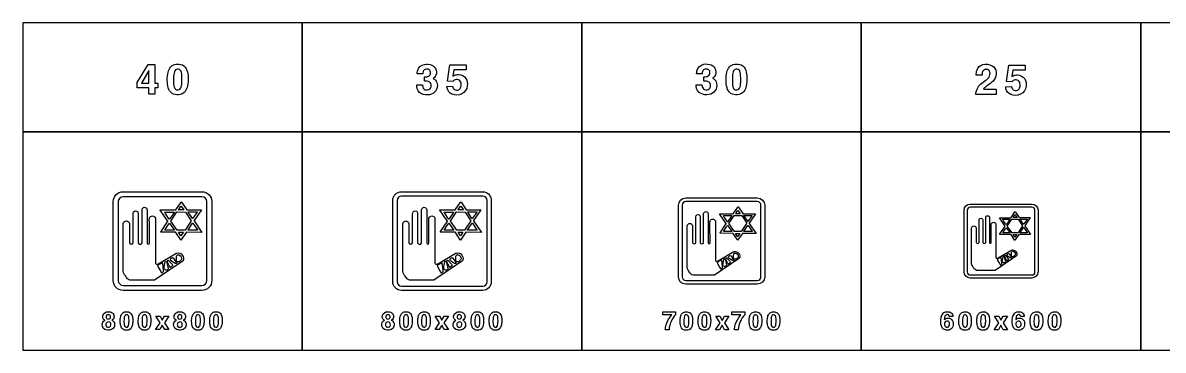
# Model space of a CAD drawing. Extents: x 0 to 18160, y 0 to 2655.
# Drawn here: x 0 to 9262, y 0 to 2655 of the extents above; entities that cross this region are included whole.
import ezdxf

# ---------------------------------------------------------------- set-up
doc = ezdxf.new("R2010")
doc.units = 0
doc.header["$MEASUREMENT"] = 0

msp = doc.modelspace()

# ---------------------------------------------------------------- linework, layer by layer
for points in [[(0, 1770), (2270, 1770), (2270, 2655), (0, 2655)], [(2270, 1770), (4540, 1770), (4540, 2655), (2270, 2655)], [(4540, 1770), (6810, 1770), (6810, 2655), (4540, 2655)], [(6810, 1770), (9080, 1770), (9080, 2655), (6810, 2655)], [(9080, 1770), (11350, 1770), (11350, 2655), (9080, 2655)], [(927.496, 2171.35), (1017.9, 2317.79), (1070.98, 2317.79), (1070.98, 2166.57), (1097.95, 2166.57), (1097.95, 2128.53), (1070.98, 2128.53), (1070.98, 2076.28), (1023.46, 2076.28), (1023.46, 2128.53), (927.496, 2128.53)], [(1023.46, 2269.13), (963.474, 2166.57), (1023.46, 2166.57)], [(0, 0), (2270, 0), (2270, 1770), (0, 1770)], [(2270, 0), (4540, 0), (4540, 1770), (2270, 1770)], [(4540, 0), (6810, 0), (6810, 1770), (4540, 1770)], [(6810, 0), (9080, 0), (9080, 1770), (6810, 1770)], [(9080, 0), (11350, 0), (11350, 1770), (9080, 1770)], [(1368.4, 1049.85), (1367.63, 1047.84), (1322.84, 981.487), (1318.32, 973.922), (1317.47, 973.922), (1255, 973.984), (1253.87, 973.987), (1202.44, 1047.24), (1251.85, 1121.1), (1321.74, 1120.65)], [(3638.4, 1049.85), (3637.63, 1047.84), (3592.84, 981.487), (3588.32, 973.922), (3587.47, 973.922), (3525, 973.984), (3523.87, 973.987), (3472.44, 1047.24), (3521.85, 1121.1), (3591.74, 1120.65)], [(5879.22, 1029.25), (5878.55, 1027.49), (5839.36, 969.426), (5835.4, 962.807), (5834.66, 962.807), (5780, 962.862), (5779.01, 962.864), (5734.01, 1026.96), (5777.24, 1091.59), (5838.4, 1091.19)], [(8120.05, 1008.64), (8119.47, 1007.13), (8085.88, 957.366), (8082.49, 951.692), (8081.85, 951.692), (8035, 951.739), (8034.15, 951.741), (7995.58, 1006.68), (8032.64, 1062.08), (8085.05, 1061.74)], [(1115.2, 221.769), (1080.08, 276.319), (1114.84, 276.319), (1133.11, 242.267), (1151.83, 276.319), (1185.98, 276.319), (1150.44, 222.29), (1186.95, 166.272), (1152.4, 166.272), (1132.54, 202.362), (1112.14, 166.272), (1077.99, 166.272)], [(3385.19, 221.769), (3350.07, 276.319), (3384.84, 276.319), (3403.11, 242.267), (3421.83, 276.319), (3455.97, 276.319), (3420.43, 222.29), (3456.95, 166.271), (3422.4, 166.271), (3402.54, 202.361), (3382.14, 166.271), (3347.99, 166.271)], [(5662.41, 221.387), (5627.29, 275.936), (5662.06, 275.936), (5680.33, 241.884), (5699.05, 275.936), (5733.19, 275.936), (5697.65, 221.908), (5734.17, 165.889), (5699.62, 165.889), (5679.76, 201.979), (5659.35, 165.889), (5625.21, 165.889)], [(7925.79, 221.523), (7890.67, 276.072), (7925.43, 276.072), (7943.7, 242.02), (7962.42, 276.072), (7996.57, 276.072), (7961.03, 222.044), (7997.54, 166.025), (7962.99, 166.025), (7943.13, 202.115), (7922.73, 166.025), (7888.58, 166.025)]]:
    msp.add_lwpolyline(points, close=True)
for points in [[(1173.29, 2191.65, -0.0563084), (1179.33, 2254.48, -0.130301), (1201.53, 2298.28, -0.174843), (1243.35, 2319.69, -0.147552), (1296.47, 2313.05, -0.192146), (1333.28, 2269.88, -0.0833996), (1342.52, 2212.85, -0.0545507), (1337.51, 2142.08, -0.116773), (1318.43, 2098, -0.221099), (1263.57, 2070.32, -0.162564), (1212.11, 2082.84, -0.174743), (1180.84, 2128.26, -0.0640867), (1173.37, 2186.95)], [(3199.84, 2150.87), (3246.2, 2150.87, 0.0411845), (3248.26, 2135.66, 0.335066), (3278.75, 2110.39, 0.276505), (3310.74, 2124.92, 0.158203), (3316.31, 2145.65, 0.0878221), (3313.34, 2161.57, 0.217575), (3294.82, 2178.43, 0.0882727), (3273.57, 2181.55), (3262.75, 2181.55), (3262.75, 2216.82, 0.0282129), (3282.34, 2217.42, 0.50028), (3309.32, 2262.91, 0.235001), (3290.79, 2277.96, 0.165496), (3265.12, 2275.67, 0.220849), (3250.9, 2259.12, 0.055705), (3248.02, 2240.92), (3203.2, 2240.92, -0.0488003), (3204.97, 2263.51, -0.30773), (3262.59, 2318.01, -0.146685), (3322.07, 2312.08, -0.469869), (3348.61, 2219.31, -0.0891152), (3336.57, 2207.54), (3332.3, 2204.54, -0.0245333), (3343.48, 2198.14, -0.202429), (3365.75, 2161.45, -0.422325), (3303.08, 2072, -0.154301), (3238.98, 2079.19, -0.287878), (3199.96, 2139.89, -0.0143877)], [(3442.43, 2139.57), (3489.39, 2141.35, 0.0452719), (3495.79, 2125.12, 0.0567733), (3500.53, 2118.25, 0.070207), (3504.95, 2114.77, 0.264984), (3540.97, 2112.87, 0.20748), (3558.38, 2135.98, 0.147389), (3557.24, 2174.01, 0.308532), (3527.86, 2195.42, 0.215743), (3498.08, 2185.19, 0.028781), (3492.71, 2178.95), (3450.09, 2180.96), (3467.91, 2315.64), (3601.95, 2315.64), (3601.95, 2273.77), (3501.51, 2273.77), (3492.55, 2221.76, -0.0211252), (3505.46, 2229.3, -0.121371), (3538.8, 2235.15, -0.244671), (3598.59, 2203.2, -0.173069), (3610.16, 2144.07, -0.256779), (3564.98, 2078.08, -0.199585), (3485.44, 2077.01, -0.245625), (3445.16, 2125.91, -0.0170062)], [(5469.08, 2152.29), (5515.45, 2152.29, 0.0411845), (5517.5, 2137.08, 0.335066), (5547.99, 2111.8, 0.276505), (5579.98, 2126.34, 0.158203), (5585.55, 2147.07, 0.0878221), (5582.59, 2162.99, 0.217575), (5564.07, 2179.85, 0.0882727), (5542.82, 2182.97), (5532, 2182.97), (5532, 2218.24, 0.0282129), (5551.59, 2218.83, 0.50028), (5578.56, 2264.33, 0.235001), (5560.04, 2279.38, 0.165496), (5534.37, 2277.09, 0.220849), (5520.15, 2260.54, 0.055705), (5517.27, 2242.33), (5472.44, 2242.33, -0.0488003), (5474.22, 2264.92, -0.30773), (5531.84, 2319.43, -0.146685), (5591.32, 2313.5, -0.469869), (5617.86, 2220.73, -0.0891152), (5605.81, 2208.96), (5601.55, 2205.96, -0.0245333), (5612.72, 2199.56, -0.202429), (5635, 2162.87, -0.422325), (5572.32, 2073.41, -0.154301), (5508.22, 2080.6, -0.287878), (5469.2, 2141.31, -0.0143877)], [(5711.68, 2191.65, -0.0563084), (5717.72, 2254.48, -0.130301), (5739.91, 2298.28, -0.174843), (5781.74, 2319.69, -0.147552), (5834.86, 2313.05, -0.192146), (5871.67, 2269.88, -0.0833996), (5880.91, 2212.85, -0.0545507), (5875.89, 2142.08, -0.116773), (5856.82, 2098, -0.221099), (5801.96, 2070.32, -0.162564), (5750.5, 2082.84, -0.174743), (5719.22, 2128.26, -0.0640867), (5711.76, 2186.95)], [(7741.06, 2074.79, -0.0640343), (7742.32, 2095.72, -0.161687), (7778.14, 2156.27, -0.0283718), (7819.97, 2188.65, 0.0545111), (7840.86, 2206.58, 0.192461), (7855.83, 2246.12, 0.234238), (7842.24, 2272.5, 0.196223), (7816.93, 2277.28, 0.252425), (7795.01, 2260.1, 0.0856617), (7790.86, 2243.08, 0.0202329), (7790.15, 2231.39), (7743.51, 2231.39, -0.0983795), (7749.55, 2272.7, -0.245047), (7795.72, 2315.83, -0.207102), (7872.69, 2307.49, -0.233443), (7905.15, 2255.16, -0.20961), (7886.99, 2190.98, -0.0785124), (7853.06, 2159.51, 0.0107372), (7817.24, 2133.72, 0.0665092), (7801.37, 2117.68), (7905.87, 2117.68), (7905.87, 2074.79)], [(1224.67, 2161.12, 0.0124589), (1225.19, 2154.8, 0.0668192), (1230.8, 2129.4, 0.615362), (1281.7, 2123.79, 0.0726881), (1287.15, 2136.83, 0.0588562), (1291.85, 2174.11, 0.0389037), (1290.23, 2241.09, 0.084671), (1283.64, 2264.43, 0.156013), (1272.18, 2276.6, 0.143208), (1256.47, 2279.56, 0.172584), (1240.71, 2273.36, 0.132565), (1230.76, 2257.8, 0.0498315), (1226.21, 2236.08, 0.0368731)], [(5763.06, 2161.12, 0.0124589), (5763.57, 2154.8, 0.0668192), (5769.18, 2129.4, 0.615362), (5820.09, 2123.79, 0.0726881), (5825.54, 2136.83, 0.0588562), (5830.24, 2174.11, 0.0389037), (5828.62, 2241.09, 0.084671), (5822.02, 2264.43, 0.156013), (5810.57, 2276.6, 0.143208), (5794.85, 2279.56, 0.172584), (5779.09, 2273.36, 0.132565), (5769.14, 2257.8, 0.0498315), (5764.6, 2236.08, 0.0368731)], [(7981.21, 2136.73), (8028.17, 2138.5, 0.0452719), (8034.56, 2122.27, 0.0567733), (8039.3, 2115.4, 0.070207), (8043.73, 2111.92, 0.264984), (8079.74, 2110.03, 0.20748), (8097.16, 2133.13, 0.147389), (8096.02, 2171.17, 0.308532), (8066.63, 2192.57, 0.215743), (8036.86, 2182.34, 0.028781), (8031.48, 2176.1), (7988.87, 2178.12), (8006.68, 2312.79), (8140.72, 2312.79), (8140.72, 2270.93), (8040.29, 2270.93), (8031.33, 2218.92, -0.0211252), (8044.24, 2226.46, -0.121371), (8077.57, 2232.3, -0.244671), (8137.37, 2200.35, -0.173069), (8148.94, 2141.23, -0.256779), (8103.76, 2075.23, -0.199585), (8024.22, 2074.17, -0.245625), (7983.93, 2123.06, -0.0170062)], [(815.004, 485.002, -0.414213), (735.004, 565.002), (735.004, 1205, -0.414213), (815.004, 1285), (1455, 1285, -0.414213), (1535, 1205), (1535, 565.002, -0.414213), (1455, 485.002)], [(815.004, 525.002), (1455, 525.002, 0.414213), (1495, 565.002), (1495, 1205, 0.414213), (1455, 1245), (815.004, 1245, 0.414213), (775.004, 1205), (775.004, 565.002, 0.414213)], [(3075, 485.003, -0.414213), (3005, 555.003), (3005, 1215, -0.414213), (3075, 1285), (3735, 1285, -0.414213), (3805, 1215), (3805, 555.003, -0.414213), (3735, 485.003)], [(3075, 520.003), (3735, 520.003, 0.414213), (3770, 555.003), (3770, 1215, 0.414213), (3735, 1250), (3075, 1250, 0.414213), (3040, 1215), (3040, 555.003, 0.414213)], [(5385, 535.002, -0.414213), (5325, 595.002), (5325, 1175, -0.414213), (5385, 1235), (5965, 1235, -0.414213), (6025, 1175), (6025, 595.002, -0.414213), (5965, 535.002)], [(5385, 565.002), (5965, 565.002, 0.414213), (5995, 595.002), (5995, 1175, 0.414213), (5965, 1205), (5385, 1205, 0.414213), (5355, 1175), (5355, 595.002, 0.414213)], [(1010.25, 870.518, 0.083705), (1010.43, 869.103, 0.990213), (1027.82, 869.14), (1027.63, 877.051), (1027.59, 1032.16), (1027.54, 1063.54, -0.0609131), (1028.28, 1071.41, -0.677329), (1077.21, 1071.96), (1077.31, 714.766), (1077.26, 705.752, 0.575196), (1098.26, 698.971), (1104.88, 702.924), (1242.43, 784.067, -0.0615886), (1251.28, 787.978, -0.59503), (1302.26, 724.884), (1069.31, 567.969), (869.912, 567.861, -0.110549), (851.05, 579.475, -0.0564332), (840.169, 591.899, 0.0248465), (830.604, 606.187, -0.0761337), (818.769, 626.036, -0.0760223), (815.541, 651.114), (815.448, 979.728, 0.00746783), (815.313, 1014.44, -0.0848186), (815.93, 1026.59, -0.862179), (865.649, 1026.55), (865.563, 903.036), (865.287, 869.545, 0.701048), (896.121, 869.844), (896.131, 892.469), (896.118, 1102.26, -0.0566156), (896.544, 1110.67, -1.01691), (936.291, 1110.82), (936.698, 872.132), (936.683, 869.888, 0.756843), (968.657, 871.1), (968.657, 882.236), (968.635, 1097.3, 0.00791138), (968.407, 1135.3, -0.0153055), (968.363, 1136.69, -0.0275233), (968.419, 1139.15, -0.932983), (1010.09, 1139.06)], [(1237.7, 1137.68, 0.0460718), (1240.88, 1138.08, 0.104359), (1242.44, 1138.8), (1285.13, 1199.85, -0.0109103), (1286.73, 1201.69, -0.318097), (1288.31, 1202.03, -0.127367), (1289.92, 1200.69, -0.0229683), (1291.77, 1197.92), (1331.02, 1139.39, 0.157279), (1333.24, 1138.09, 0.00809012), (1333.78, 1137.98), (1438.57, 1138.02), (1450.71, 1138.02), (1390.91, 1050.88, 0.170033), (1391.09, 1048.72), (1454.95, 955.558), (1328.93, 956.187, 0.0525765), (1328.21, 956.27), (1283.8, 893.31, -0.0256269), (1282.14, 895.033), (1242.94, 954.194, 0.122746), (1240.68, 956.572), (1120.68, 957.054, -0.116725), (1121.17, 958.609, -0.00738924), (1122.81, 961.464), (1175.93, 1040.43, 0.00784595), (1177.96, 1044.56, 0.0861318), (1178.22, 1045.32, 0.161356), (1177.81, 1047.18, 0.044141), (1176.05, 1049.56), (1116.61, 1136.73, -0.116187), (1116.4, 1137.56)], [(1225.85, 1120.43, -0.602345), (1227.96, 1116.13), (1192.79, 1065.66, -0.082156), (1189.95, 1063.1, -0.262171), (1188.47, 1063.38, -0.025397), (1184.8, 1068.8, 0.0081754), (1183.13, 1071.46), (1161.64, 1103.82, -0.0121102), (1152.38, 1117.01, -0.0876535), (1151.78, 1119, -0.122351), (1152.34, 1119.87, -0.0965265), (1153.74, 1120.28, -0.0390165), (1156.11, 1120.43)], [(1265.8, 1138.1, -0.00735887), (1266.69, 1139.82), (1284.04, 1168.25, -0.0792398), (1285.77, 1169.22, -0.0997169), (1287.37, 1168.15), (1307.76, 1138.16)], [(1417.8, 1120.87), (1416.11, 1118.4), (1381.71, 1069.56, -0.0788601), (1379.16, 1067.77, -0.252582), (1377.28, 1068.33), (1343.42, 1118.22, -0.056561), (1342.92, 1120.78, -0.028578), (1346.41, 1120.9)], [(3280.25, 870.518, 0.083705), (3280.43, 869.103, 0.990213), (3297.82, 869.14), (3297.63, 877.051), (3297.59, 1032.16), (3297.54, 1063.54, -0.0609131), (3298.28, 1071.41, -0.677329), (3347.21, 1071.96), (3347.31, 714.766), (3347.26, 705.752, 0.575196), (3368.26, 698.971), (3374.88, 702.924), (3512.43, 784.067, -0.0615886), (3521.28, 787.978, -0.59503), (3572.26, 724.884), (3339.31, 567.969), (3139.91, 567.861, -0.110549), (3121.05, 579.475, -0.0564332), (3110.17, 591.899, 0.0248465), (3100.6, 606.187, -0.0761337), (3088.77, 626.036, -0.0760223), (3085.54, 651.114), (3085.45, 979.728, 0.00746783), (3085.31, 1014.44, -0.0848186), (3085.93, 1026.59, -0.862179), (3135.65, 1026.55), (3135.56, 903.036), (3135.29, 869.545, 0.701048), (3166.12, 869.844), (3166.13, 892.469), (3166.12, 1102.26, -0.0566156), (3166.54, 1110.67, -1.01691), (3206.29, 1110.82), (3206.7, 872.132), (3206.68, 869.888, 0.756843), (3238.66, 871.1), (3238.66, 882.236), (3238.63, 1097.3, 0.00791138), (3238.41, 1135.3, -0.0153055), (3238.36, 1136.69, -0.0275233), (3238.42, 1139.15, -0.932983), (3280.09, 1139.06)], [(3507.7, 1137.68, 0.0460718), (3510.88, 1138.08, 0.104359), (3512.44, 1138.8), (3555.13, 1199.85, -0.0109103), (3556.73, 1201.69, -0.318097), (3558.31, 1202.03, -0.127367), (3559.92, 1200.69, -0.0229683), (3561.77, 1197.92), (3601.02, 1139.39, 0.157279), (3603.24, 1138.09, 0.00809012), (3603.78, 1137.98), (3708.57, 1138.02), (3720.71, 1138.02), (3660.91, 1050.88, 0.170033), (3661.09, 1048.72), (3724.95, 955.558), (3598.93, 956.187, 0.0525765), (3598.21, 956.27), (3553.8, 893.31, -0.0256269), (3552.14, 895.033), (3512.94, 954.194, 0.122746), (3510.67, 956.572), (3390.68, 957.054, -0.116725), (3391.17, 958.609, -0.00738924), (3392.81, 961.464), (3445.92, 1040.43, 0.00784595), (3447.96, 1044.56, 0.0861318), (3448.22, 1045.32, 0.161356), (3447.81, 1047.18, 0.044141), (3446.05, 1049.56), (3386.61, 1136.73, -0.116187), (3386.4, 1137.56)], [(3495.85, 1120.43, -0.602345), (3497.96, 1116.13), (3462.79, 1065.66, -0.082156), (3459.95, 1063.1, -0.262171), (3458.47, 1063.38, -0.025397), (3454.8, 1068.8, 0.0081754), (3453.13, 1071.46), (3431.64, 1103.82, -0.0121102), (3422.38, 1117.01, -0.0876535), (3421.78, 1119, -0.122351), (3422.34, 1119.87, -0.0965265), (3423.74, 1120.28, -0.0390165), (3426.11, 1120.43)], [(3535.8, 1138.1, -0.00735887), (3536.69, 1139.82), (3554.04, 1168.25, -0.0792398), (3555.77, 1169.22, -0.0997169), (3557.37, 1168.15), (3577.76, 1138.16)], [(3687.8, 1120.87), (3686.11, 1118.4), (3651.71, 1069.56, -0.0788601), (3649.16, 1067.77, -0.252582), (3647.28, 1068.33), (3613.42, 1118.22, -0.056561), (3612.92, 1120.78, -0.028578), (3616.41, 1120.9)], [(5565.84, 872.328, 0.083705), (5566, 871.09, 0.990213), (5581.22, 871.123), (5581.05, 878.045), (5581.01, 1013.76), (5580.97, 1041.22, -0.0609131), (5581.62, 1048.11, -0.677329), (5624.43, 1048.59), (5624.52, 736.045), (5624.48, 728.158, 0.575196), (5642.85, 722.225), (5648.65, 725.684), (5769, 796.684, -0.0615886), (5776.75, 800.106, -0.59503), (5821.35, 744.899), (5617.52, 607.598), (5443.05, 607.504, -0.110549), (5426.54, 617.666, -0.0564332), (5417.02, 628.537, 0.0248465), (5408.65, 641.039, -0.0761337), (5398.3, 658.406, -0.0760223), (5395.47, 680.35), (5395.39, 967.887, 0.00746783), (5395.27, 998.262, -0.0848186), (5395.81, 1008.89, -0.862179), (5439.32, 1008.86), (5439.24, 900.782), (5439, 871.477, 0.701048), (5465.98, 871.738), (5465.99, 891.535), (5465.98, 1075.1, -0.0566156), (5466.35, 1082.46, -1.01691), (5501.13, 1082.6), (5501.49, 873.74), (5501.47, 871.778, 0.756843), (5529.45, 872.838), (5529.45, 882.582), (5529.43, 1070.76, 0.00791138), (5529.23, 1104.01, -0.0153055), (5529.19, 1105.23, -0.0275233), (5529.24, 1107.38, -0.932983), (5565.71, 1107.3)], [(5764.86, 1106.1, 0.0460718), (5767.64, 1106.45, 0.104359), (5769.01, 1107.07), (5806.37, 1160.49, -0.0109103), (5807.76, 1162.1, -0.318097), (5809.15, 1162.4, -0.127367), (5810.55, 1161.23, -0.0229683), (5812.18, 1158.8), (5846.52, 1107.6, 0.157279), (5848.7, 1106.4), (5940.63, 1106.39), (5951.25, 1106.39), (5898.92, 1030.14, 0.170033), (5899.08, 1028.26), (5954.96, 946.739), (5844.69, 947.289, 0.0525765), (5844.06, 947.362), (5805.2, 892.272, -0.0256269), (5803.75, 893.78), (5769.45, 945.545, 0.122746), (5767.47, 947.625), (5662.47, 948.047, -0.116725), (5662.9, 949.408, -0.00738924), (5664.33, 951.906), (5710.81, 1021, 0.00784595), (5712.59, 1024.62, 0.0861318), (5712.82, 1025.28, 0.161356), (5712.46, 1026.91, 0.044141), (5710.92, 1028.99), (5658.91, 1105.26, -0.116187), (5658.72, 1105.99)], [(5789.45, 1106.46, -0.00735887), (5790.23, 1107.96), (5805.42, 1132.84, -0.0792398), (5806.93, 1133.69, -0.0997169), (5808.33, 1132.75), (5826.16, 1106.51)], [(7695, 585.002, -0.414213), (7645, 635.002), (7645, 1135, -0.414213), (7695, 1185), (8195, 1185, -0.414213), (8245, 1135), (8245, 635.002, -0.414213), (8195, 585.002)], [(7695, 610.003), (8195, 610.003, 0.414213), (8220, 635.003), (8220, 1135, 0.414213), (8195, 1160), (7695, 1160, 0.414213), (7670, 1135), (7670, 635.003, 0.414213)], [(8022.02, 1074.51, 0.0460718), (8024.41, 1074.81, 0.104359), (8025.58, 1075.35), (8057.6, 1121.14, -0.0109103), (8058.8, 1122.52, -0.318097), (8059.98, 1122.77, -0.127367), (8061.19, 1121.77, -0.0229683), (8062.58, 1119.69), (8092.02, 1075.8, 0.157279), (8093.88, 1074.77), (8172.68, 1074.77), (8181.78, 1074.77), (8136.93, 1009.41, 0.170033), (8137.07, 1007.79), (8184.96, 937.919), (8090.45, 938.391, 0.0525765), (8089.9, 938.453), (8056.6, 891.233, -0.0256269), (8055.35, 892.526), (8025.95, 936.896, 0.122746), (8024.26, 938.679), (7934.26, 939.041, -0.116725), (7934.62, 940.208, -0.00738924), (7935.86, 942.349), (7975.69, 1001.57, 0.00784595), (7977.22, 1004.67, 0.0861318), (7977.41, 1005.24, 0.161356), (7977.11, 1006.64, 0.044141), (7975.79, 1008.42), (7931.21, 1073.79, -0.116187), (7931.05, 1074.42)], [(1229.13, 975.959, -0.22391), (1228.74, 974.079), (1218.96, 973.936), (1153.21, 973.936), (1180.27, 1015.29, -0.0273779), (1190.27, 1029.45)], [(1418.53, 976.572, -0.206584), (1418.87, 974.976, -0.103537), (1417.81, 974.39, -0.0613129), (1414.06, 974.419, 0.014511), (1412.5, 974.534), (1340.27, 974.534), (1341.94, 976.951), (1379.17, 1030.39, -0.333311), (1381.11, 1030.35)], [(3499.13, 975.959, -0.22391), (3498.74, 974.079), (3488.96, 973.936), (3423.21, 973.936), (3450.27, 1015.29, -0.0273779), (3460.27, 1029.45)], [(3688.53, 976.572, -0.206584), (3688.87, 974.976, -0.103537), (3687.81, 974.39, -0.0613129), (3684.06, 974.419, 0.014511), (3682.5, 974.534), (3610.27, 974.534), (3611.94, 976.951), (3649.17, 1030.39, -0.333311), (3651.11, 1030.35)], [(5754.49, 1091, -0.602345), (5756.34, 1087.24), (5725.56, 1043.08, -0.082156), (5723.08, 1040.84, -0.262171), (5721.78, 1041.09, -0.025397), (5718.58, 1045.83, 0.0081754), (5717.11, 1048.15), (5698.31, 1076.47, -0.0121102), (5690.21, 1088.01, -0.0876535), (5689.69, 1089.75, -0.122351), (5690.17, 1090.51, -0.0965265), (5691.4, 1090.87, -0.0390165), (5693.47, 1091)], [(5922.45, 1091.39), (5920.97, 1089.22), (5890.87, 1046.49, -0.0788601), (5888.64, 1044.92, -0.252582), (5886.99, 1045.41), (5857.36, 1089.06, -0.056561), (5856.93, 1091.3, -0.028578), (5859.99, 1091.42)], [(7851.43, 874.139, 0.083705), (7851.57, 873.078, 0.990213), (7864.62, 873.106), (7864.47, 879.039), (7864.44, 995.369), (7864.4, 1018.91, -0.0609131), (7864.96, 1024.81, -0.677329), (7901.65, 1025.22), (7901.73, 757.325), (7901.7, 750.565, 0.575196), (7917.44, 745.479), (7922.41, 748.444), (8025.57, 809.301, -0.0615886), (8032.21, 812.234, -0.59503), (8070.44, 764.913), (7895.73, 647.227), (7746.18, 647.147, -0.110549), (7732.04, 655.857, -0.0564332), (7723.88, 665.175, 0.0248465), (7716.7, 675.891, -0.0761337), (7707.83, 690.777, -0.0760223), (7705.41, 709.586), (7705.34, 956.046, 0.00746783), (7705.23, 982.082, -0.0848186), (7705.7, 991.193, -0.862179), (7742.99, 991.166), (7742.92, 898.527), (7742.72, 873.409, 0.701048), (7765.84, 873.633), (7765.85, 890.602), (7765.84, 1047.94, -0.0566156), (7766.16, 1054.25, -1.01691), (7795.97, 1054.37), (7796.27, 875.349), (7796.26, 873.667, 0.756843), (7820.24, 874.576), (7820.24, 882.928), (7820.23, 1044.23, 0.00791138), (7820.06, 1072.72, -0.0153055), (7820.02, 1073.77, -0.0275233), (7820.06, 1075.61, -0.932983), (7851.32, 1075.54)], [(8013.14, 1061.57, -0.602345), (8014.72, 1058.35), (7988.34, 1020.49, -0.082156), (7986.21, 1018.58, -0.262171), (7985.1, 1018.79, -0.025397), (7982.35, 1022.85, 0.0081754), (7981.09, 1024.84), (7964.98, 1049.11, -0.0121102), (7958.04, 1059.01, -0.0876535), (7957.59, 1060.5, -0.122351), (7958, 1061.15, -0.0965265), (7959.06, 1061.46, -0.0390165), (7960.83, 1061.57)], [(8043.1, 1074.82, -0.00735887), (8043.77, 1076.11), (8056.78, 1097.43, -0.0792398), (8058.08, 1098.16, -0.0997169), (8059.28, 1097.36), (8074.57, 1074.87)], [(8157.1, 1061.9), (8155.83, 1060.05), (8130.03, 1023.42, -0.0788601), (8128.12, 1022.07, -0.252582), (8126.71, 1022.5), (8101.31, 1059.91, -0.056561), (8100.94, 1061.83, -0.028578), (8103.56, 1061.93)], [(1304.47, 956.089), (1284.52, 927.134, -0.151999), (1283.42, 927.234), (1264.61, 956.026), (1270.7, 956.089)], [(3574.47, 956.089), (3554.52, 927.134, -0.151999), (3553.42, 927.234), (3534.61, 956.026), (3540.7, 956.089)], [(5757.36, 964.589, -0.22391), (5757.02, 962.944), (5748.46, 962.819), (5690.94, 962.819), (5714.61, 999.007, -0.0273779), (5723.37, 1011.4)], [(5823.28, 947.202), (5805.83, 921.867, -0.151999), (5804.87, 921.954), (5788.41, 947.147), (5793.74, 947.202)], [(5923.09, 965.126, -0.206584), (5923.39, 963.729, -0.103537), (5922.46, 963.217, -0.0613129), (5919.18, 963.243, 0.014511), (5917.81, 963.343), (5854.61, 963.343), (5856.07, 965.458), (5888.65, 1012.22, -0.333311), (5890.34, 1012.18)], [(8015.6, 953.219, -0.22391), (8015.31, 951.809), (8007.97, 951.701), (7958.66, 951.701), (7978.95, 982.72, -0.0273779), (7986.46, 993.341)], [(8072.1, 938.313), (8057.14, 916.597, -0.151999), (8056.31, 916.672), (8042.21, 938.267), (8046.77, 938.313)], [(8157.64, 953.679, -0.206584), (8157.9, 952.482, -0.103537), (8157.1, 952.043, -0.0613129), (8154.3, 952.064, 0.014511), (8153.13, 952.151), (8098.95, 952.151), (8100.2, 953.963), (8128.13, 994.042, -0.333311), (8129.58, 994.014)], [(1237.57, 724.943), (1249.59, 706.492, -0.105165), (1249.06, 705.31, -0.0332428), (1247.78, 704.198, -0.0683811), (1246.51, 703.557), (1236.17, 703.678), (1212.36, 719.262), (1204.2, 724.796), (1200.61, 730.425, -0.353244), (1207.61, 747.687, -0.251559), (1223.07, 748.091), (1223.59, 747.398)], [(1286.03, 756.619, -0.0145056), (1289.49, 745.315, -0.20397), (1288.53, 735.792), (1274.82, 720.615), (1268.86, 716.083, -0.0510511), (1257.85, 715.784), (1250.7, 719.187), (1247.04, 726.537, -0.0789782), (1246.86, 728.659), (1247, 731.775), (1247, 754.49, -0.145064), (1250.34, 768.385, -0.280692), (1262.5, 774.026, -0.162759), (1273.86, 770.258), (1282.55, 762.439, -0.0891286)], [(3507.57, 724.943), (3519.59, 706.492, -0.105165), (3519.06, 705.31, -0.0332428), (3517.78, 704.198, -0.0683811), (3516.51, 703.557), (3506.17, 703.678), (3482.36, 719.262), (3474.2, 724.796), (3470.61, 730.425, -0.353244), (3477.61, 747.687, -0.251559), (3493.07, 748.091), (3493.59, 747.398)], [(3556.03, 756.619, -0.0145056), (3559.49, 745.315, -0.20397), (3558.53, 735.792), (3544.82, 720.615), (3538.86, 716.083, -0.0510511), (3527.85, 715.784), (3520.7, 719.187), (3517.04, 726.537, -0.0789782), (3516.86, 728.659), (3517, 731.775), (3517, 754.49, -0.145064), (3520.34, 768.385, -0.280692), (3532.5, 774.026, -0.162759), (3543.86, 770.258), (3552.55, 762.439, -0.0891286)], [(5715.8, 693.936, -0.286052), (5713.23, 683.533, -0.0157135), (5708.68, 679.085, -0.171678), (5704.44, 677.591, -0.197386), (5693.92, 680.991, -0.0729641), (5687.79, 689.019, -0.156927), (5686.3, 695.895, -0.0575472), (5687.02, 702.615), (5694.17, 736.394), (5695.45, 742.13, -0.151075), (5696.77, 743.075), (5703.09, 739.023), (5713.1, 702.688)], [(5745.25, 716.433, -0.0765563), (5745.66, 713.865), (5743.11, 705.886), (5729.94, 697.833, -0.0463111), (5728.87, 698.515, -0.0815042), (5726.75, 701.9), (5709.54, 735.989, -0.307967), (5711.01, 745.786, -0.0196533), (5712.8, 747.868, -0.13588), (5714.36, 748.828, -0.213376), (5716.27, 748.394, -0.0327353), (5717.52, 747.481), (5740.11, 724.51, -0.117883)], [(5764.75, 744.951), (5775.27, 728.807, -0.105165), (5774.8, 727.772, -0.0332428), (5773.68, 726.799, -0.0683811), (5772.57, 726.238), (5763.52, 726.344), (5742.69, 739.98), (5735.55, 744.822), (5732.41, 749.747, -0.353244), (5738.53, 764.852, -0.251559), (5752.06, 765.206), (5752.52, 764.599)], [(5807.15, 772.667, -0.0145056), (5810.18, 762.775, -0.20397), (5809.34, 754.443), (5797.34, 741.163), (5792.13, 737.197, -0.0510511), (5782.49, 736.936), (5776.23, 739.913), (5773.03, 746.344, -0.0789782), (5772.88, 748.201), (5773, 750.927), (5773, 770.804, -0.145064), (5775.92, 782.961, -0.280692), (5786.56, 787.897, -0.162759), (5796.5, 784.6), (5804.11, 777.758, -0.0891287)], [(7951.31, 707.381), (7945.75, 751.033, 0.229841), (7944.72, 751.717, 0.11235), (7943.31, 751.533, 0.0141641), (7942.02, 751.012), (7924.29, 742.685, 0.241468), (7916.7, 735.305, 0.259308), (7918.73, 725.289), (7931.65, 703.968), (7935.43, 696.886), (7936.57, 694.229, 0.0827987), (7937.74, 692.467, 0.202664), (7939.08, 691.911, 0.101051), (7941.5, 692.462, 0.0304882), (7946.86, 695.322, 0.205232), (7950.75, 700.501, 0.0649817)], [(7979.97, 721.231, -0.286052), (7977.77, 712.314, -0.0157135), (7973.87, 708.502, -0.171678), (7970.24, 707.221, -0.197386), (7961.21, 710.135, -0.0729641), (7955.96, 717.016, -0.156927), (7954.69, 722.91, -0.0575472), (7955.3, 728.67), (7961.44, 757.624), (7962.53, 762.54, -0.151075), (7963.66, 763.35), (7969.08, 759.877), (7977.66, 728.733)], [(8005.21, 740.513, -0.0765563), (8005.57, 738.312), (8003.38, 731.473), (7992.09, 724.57, -0.0463111), (7991.18, 725.155, -0.0815042), (7989.36, 728.056), (7974.61, 757.275, -0.307967), (7975.86, 765.673, -0.0196533), (7977.4, 767.458, -0.13588), (7978.74, 768.28, -0.213376), (7980.37, 767.908, -0.0327353), (7981.45, 767.126), (8000.81, 747.437, -0.117883)], [(8021.93, 764.958), (8030.94, 751.119, -0.105165), (8030.54, 750.233, -0.0332428), (8029.58, 749.399, -0.0683811), (8028.63, 748.918), (8020.87, 749.008), (8003.02, 760.697), (7996.89, 764.847), (7994.21, 769.069, -0.353244), (7999.45, 782.016, -0.251559), (8011.05, 782.319), (8011.44, 781.799)], [(8058.27, 788.714, -0.0145056), (8060.87, 780.236, -0.20397), (8060.15, 773.094), (8049.86, 761.711), (8045.39, 758.312, -0.0510511), (8037.13, 758.088), (8031.77, 760.64), (8029.03, 766.152, -0.0789782), (8028.89, 767.744), (8029, 770.08), (8029, 787.117, -0.145064), (8031.5, 797.538, -0.280692), (8040.62, 801.769, -0.162759), (8049.14, 798.943), (8055.66, 793.079, -0.0891286)], [(1143.41, 648.178), (1136, 706.38, 0.229841), (1134.62, 707.293, 0.11235), (1132.75, 707.047, 0.0141641), (1131.02, 706.353), (1107.39, 695.25, 0.241468), (1097.26, 685.41, 0.259308), (1099.98, 672.056), (1117.2, 643.628), (1122.24, 634.185), (1123.75, 630.642, 0.0827987), (1125.32, 628.293, 0.202664), (1127.11, 627.552, 0.101051), (1130.33, 628.286, 0.0304882), (1137.47, 632.099, 0.205232), (1142.67, 639.004, 0.0649817)], [(1181.63, 666.641, -0.286052), (1178.68, 654.751, -0.0157135), (1173.49, 649.669, -0.171678), (1168.65, 647.961, -0.197386), (1156.62, 651.846, -0.0729641), (1149.62, 661.021, -0.156927), (1147.92, 668.88, -0.0575472), (1148.74, 676.559), (1156.91, 715.164), (1158.36, 721.719, -0.151075), (1159.88, 722.799), (1167.1, 718.169), (1178.54, 676.643)], [(1215.28, 692.351, -0.0765563), (1215.75, 689.416), (1212.84, 680.298), (1197.78, 671.094, -0.0463111), (1196.57, 671.873, -0.0815042), (1194.14, 675.742), (1174.47, 714.701, -0.307967), (1176.15, 725.897, -0.0196533), (1178.2, 728.277, -0.13588), (1179.98, 729.374, -0.213376), (1182.16, 728.878, -0.0327353), (1183.6, 727.835), (1209.41, 701.582, -0.117883)], [(3413.41, 648.178), (3406, 706.38, 0.229841), (3404.62, 707.293, 0.11235), (3402.75, 707.047, 0.0141641), (3401.02, 706.353), (3377.39, 695.25, 0.241468), (3367.26, 685.41, 0.259308), (3369.97, 672.056), (3387.2, 643.628), (3392.24, 634.185), (3393.75, 630.642, 0.0827987), (3395.32, 628.293, 0.202664), (3397.11, 627.552, 0.101051), (3400.33, 628.286, 0.0304882), (3407.47, 632.099, 0.205232), (3412.67, 639.004, 0.0649817)], [(3451.63, 666.641, -0.286052), (3448.68, 654.751, -0.0157135), (3443.49, 649.669, -0.171678), (3438.65, 647.961, -0.197386), (3426.62, 651.846, -0.0729641), (3419.62, 661.021, -0.156927), (3417.92, 668.88, -0.0575472), (3418.74, 676.559), (3426.91, 715.164), (3428.36, 721.719, -0.151075), (3429.88, 722.799), (3437.1, 718.169), (3448.54, 676.643)], [(3485.28, 692.351, -0.0765563), (3485.75, 689.416), (3482.84, 680.298), (3467.78, 671.094, -0.0463111), (3466.57, 671.873, -0.0815042), (3464.14, 675.742), (3444.47, 714.701, -0.307967), (3446.15, 725.897, -0.0196533), (3448.2, 728.277, -0.13588), (3449.98, 729.374, -0.213376), (3452.16, 728.878, -0.0327353), (3453.6, 727.835), (3479.41, 701.582, -0.117883)], [(5682.36, 677.78), (5675.87, 728.707, 0.229841), (5674.67, 729.506, 0.11235), (5673.03, 729.291, 0.0141641), (5671.52, 728.684), (5650.84, 718.968, 0.241468), (5641.98, 710.358, 0.259308), (5644.35, 698.674), (5659.43, 673.799), (5663.83, 665.536), (5665.16, 662.436, 0.0827987), (5666.53, 660.381, 0.202664), (5668.1, 659.732, 0.101051), (5670.92, 660.375, 0.0304882), (5677.17, 663.711, 0.205232), (5681.71, 669.753, 0.0649817)], [(667.968, 242.323, -0.0382282), (664.485, 243.627, -0.270406), (649.106, 267.703, -0.377372), (679.437, 309.622, -0.15371), (717.921, 307.513, -0.416366), (738.324, 258.058, -0.173733), (723.774, 243.674), (722.328, 242.987, -0.0479914), (731.997, 238.034, -0.173856), (743.608, 221.873, -0.440125), (712.542, 164.243, -0.184), (667.115, 168.106, -0.410286), (649.627, 226.897, -0.151435), (664.035, 240.357)], [(677.305, 267.821, 0.0587981), (678.182, 263.887, 0.18403), (685.267, 254.717, 0.217144), (702.684, 253.485, 0.192437), (710.883, 260.57, 0.157808), (712.542, 273.982, 0.166677), (707.968, 282.821, 0.173614), (695.954, 287.323, 0.2359), (681.001, 280.902, 0.184791)], [(791.138, 234.258, -0.0563084), (794.763, 271.959, -0.130301), (808.081, 298.238, -0.174843), (833.176, 311.082, -0.147552), (865.048, 307.101, -0.192146), (887.133, 281.201, -0.0833996), (892.678, 246.983, -0.0545507), (889.668, 204.518, -0.116773), (878.223, 178.073, -0.221099), (845.308, 161.461, -0.162564), (814.432, 168.973, -0.174743), (795.664, 196.224, -0.0640867), (791.185, 231.438)], [(821.967, 215.94, 0.0124589), (822.275, 212.149, 0.0668192), (825.64, 196.912, 0.615362), (856.185, 193.547, 0.0726881), (859.455, 201.367, 0.0588562), (862.275, 223.736, 0.0389037), (861.304, 263.926, 0.084671), (857.346, 277.93, 0.156013), (850.474, 285.229, 0.143208), (841.043, 287.006, 0.172584), (831.588, 283.286, 0.132565), (825.616, 273.949, 0.0498315), (822.891, 260.916, 0.0368731)], [(937.884, 234.249, -0.0563084), (941.51, 271.95, -0.130301), (954.827, 298.23, -0.174843), (979.922, 311.073, -0.147552), (1011.79, 307.092, -0.192146), (1033.88, 281.192, -0.0833996), (1039.42, 246.974, -0.0545507), (1036.41, 204.509, -0.116773), (1024.97, 178.064, -0.221099), (992.055, 161.452, -0.162564), (961.178, 168.964, -0.174743), (942.41, 196.215, -0.0640867), (937.931, 231.429)], [(968.713, 215.931, 0.0124589), (969.021, 212.14, 0.0668192), (972.386, 196.903, 0.615362), (1002.93, 193.538, 0.0726881), (1006.2, 201.358, 0.0588562), (1009.02, 223.727, 0.0389037), (1008.05, 263.917, 0.084671), (1004.09, 277.922, 0.156013), (997.22, 285.22, 0.143208), (987.789, 286.997, 0.172584), (978.334, 283.277, 0.132565), (972.363, 273.94, 0.0498315), (969.637, 260.907, 0.0368731)], [(1248.01, 242.296, -0.0382282), (1244.53, 243.599, -0.270406), (1229.15, 267.675, -0.377372), (1259.48, 309.594, -0.15371), (1297.96, 307.485, -0.416366), (1318.36, 258.03, -0.173733), (1303.82, 243.646), (1302.37, 242.959, -0.0479914), (1312.04, 238.007, -0.173856), (1323.65, 221.846, -0.440125), (1292.58, 164.215, -0.184), (1247.16, 168.078, -0.410286), (1229.67, 226.869, -0.151435), (1244.08, 240.329)], [(1257.35, 267.793, 0.0587981), (1258.22, 263.86, 0.18403), (1265.31, 254.689, 0.217144), (1282.73, 253.457, 0.192437), (1290.92, 260.542, 0.157808), (1292.58, 273.955, 0.166677), (1288.01, 282.793, 0.173614), (1276, 287.296, 0.2359), (1261.04, 280.874, 0.184791)], [(1371.18, 234.284, -0.0563084), (1374.8, 271.986, -0.130301), (1388.12, 298.265, -0.174843), (1413.22, 311.109, -0.147552), (1445.09, 307.128, -0.192146), (1467.17, 281.228, -0.0833996), (1472.72, 247.01, -0.0545507), (1469.71, 204.545, -0.116773), (1458.26, 178.1, -0.221099), (1425.35, 161.488, -0.162564), (1394.47, 169, -0.174743), (1375.71, 196.251, -0.0640867), (1371.23, 231.465)], [(1402.01, 215.967, 0.0124589), (1402.32, 212.175, 0.0668192), (1405.68, 196.939, 0.615362), (1436.23, 193.574, 0.0726881), (1439.5, 201.394, 0.0588562), (1442.32, 223.763, 0.0389037), (1441.34, 263.953, 0.084671), (1437.39, 277.957, 0.156013), (1430.52, 285.256, 0.143208), (1421.08, 287.033, 0.172584), (1411.63, 283.313, 0.132565), (1405.66, 273.976, 0.0498315), (1402.93, 260.943, 0.0368731)], [(1517.93, 234.312, -0.0563084), (1521.55, 272.013, -0.130301), (1534.87, 298.293, -0.174843), (1559.96, 311.136, -0.147552), (1591.84, 307.155, -0.192146), (1613.92, 281.255, -0.0833996), (1619.47, 247.037, -0.0545507), (1616.46, 204.573, -0.116773), (1605.01, 178.127, -0.221099), (1572.1, 161.516, -0.162564), (1541.22, 169.028, -0.174743), (1522.45, 196.279, -0.0640867), (1517.97, 231.492)], [(1548.75, 215.994, 0.0124589), (1549.06, 212.203, 0.0668192), (1552.43, 196.966, 0.615362), (1582.97, 193.601, 0.0726881), (1586.24, 201.421, 0.0588562), (1589.06, 223.791, 0.0389037), (1588.09, 263.98, 0.084671), (1584.13, 277.985, 0.156013), (1577.26, 285.283, 0.143208), (1567.83, 287.061, 0.172584), (1558.38, 283.34, 0.132565), (1552.4, 274.004, 0.0498315), (1549.68, 260.971, 0.0368731)], [(2937.96, 242.323, -0.0382282), (2934.48, 243.627, -0.270406), (2919.1, 267.702, -0.377372), (2949.43, 309.622, -0.15371), (2987.91, 307.513, -0.416366), (3008.32, 258.058, -0.173733), (2993.77, 243.674), (2992.32, 242.987, -0.0479914), (3001.99, 238.034, -0.173856), (3013.6, 221.873, -0.440125), (2982.54, 164.243, -0.184), (2937.11, 168.105, -0.410286), (2919.62, 226.897, -0.151435), (2934.03, 240.357)], [(2947.3, 267.821, 0.0587981), (2948.18, 263.887, 0.18403), (2955.26, 254.717, 0.217144), (2972.68, 253.485, 0.192437), (2980.88, 260.57, 0.157808), (2982.54, 273.982, 0.166677), (2977.96, 282.821, 0.173614), (2965.95, 287.323, 0.2359), (2951, 280.902, 0.184791)], [(3061.13, 234.257, -0.0563084), (3064.76, 271.959, -0.130301), (3078.07, 298.238, -0.174843), (3103.17, 311.082, -0.147552), (3135.04, 307.101, -0.192146), (3157.13, 281.2, -0.0833996), (3162.67, 246.982, -0.0545507), (3159.66, 204.518, -0.116773), (3148.22, 178.073, -0.221099), (3115.3, 161.461, -0.162564), (3084.43, 168.973, -0.174743), (3065.66, 196.224, -0.0640867), (3061.18, 231.437)], [(3091.96, 215.94, 0.0124589), (3092.27, 212.148, 0.0668192), (3095.63, 196.911, 0.615362), (3126.18, 193.546, 0.0726881), (3129.45, 201.366, 0.0588562), (3132.27, 223.736, 0.0389037), (3131.3, 263.926, 0.084671), (3127.34, 277.93, 0.156013), (3120.47, 285.229, 0.143208), (3111.04, 287.006, 0.172584), (3101.58, 283.286, 0.132565), (3095.61, 273.949, 0.0498315), (3092.89, 260.916, 0.0368731)], [(3207.88, 234.248, -0.0563084), (3211.5, 271.95, -0.130301), (3224.82, 298.229, -0.174843), (3249.92, 311.073, -0.147552), (3281.79, 307.092, -0.192146), (3303.87, 281.192, -0.0833996), (3309.42, 246.974, -0.0545507), (3306.41, 204.509, -0.116773), (3294.96, 178.064, -0.221099), (3262.05, 161.452, -0.162564), (3231.17, 168.964, -0.174743), (3212.4, 196.215, -0.0640867), (3207.93, 231.428)], [(3238.71, 215.931, 0.0124589), (3239.02, 212.139, 0.0668192), (3242.38, 196.902, 0.615362), (3272.93, 193.537, 0.0726881), (3276.2, 201.357, 0.0588562), (3279.02, 223.727, 0.0389037), (3278.04, 263.917, 0.084671), (3274.09, 277.921, 0.156013), (3267.21, 285.22, 0.143208), (3257.78, 286.997, 0.172584), (3248.33, 283.277, 0.132565), (3242.36, 273.94, 0.0498315), (3239.63, 260.907, 0.0368731)], [(3518, 242.296, -0.0382282), (3514.52, 243.599, -0.270406), (3499.14, 267.675, -0.377372), (3529.47, 309.594, -0.15371), (3567.96, 307.485, -0.416366), (3588.36, 258.03, -0.173733), (3573.81, 243.646), (3572.36, 242.959, -0.0479914), (3582.03, 238.007, -0.173856), (3593.64, 221.845, -0.440125), (3562.58, 164.215, -0.184), (3517.15, 168.078, -0.410286), (3499.66, 226.869, -0.151435), (3514.07, 240.329)], [(3527.34, 267.793, 0.0587981), (3528.22, 263.86, 0.18403), (3535.3, 254.689, 0.217144), (3552.72, 253.457, 0.192437), (3560.92, 260.542, 0.157808), (3562.58, 273.954, 0.166677), (3558, 282.793, 0.173614), (3545.99, 287.296, 0.2359), (3531.04, 280.874, 0.184791)], [(3641.17, 234.284, -0.0563084), (3644.8, 271.986, -0.130301), (3658.12, 298.265, -0.174843), (3683.21, 311.109, -0.147552), (3715.08, 307.128, -0.192146), (3737.17, 281.227, -0.0833996), (3742.71, 247.009, -0.0545507), (3739.7, 204.545, -0.116773), (3728.26, 178.099, -0.221099), (3695.34, 161.488, -0.162564), (3664.47, 169, -0.174743), (3645.7, 196.251, -0.0640867), (3641.22, 231.464)], [(3672, 215.967, 0.0124589), (3672.31, 212.175, 0.0668192), (3675.68, 196.938, 0.615362), (3706.22, 193.573, 0.0726881), (3709.49, 201.393, 0.0588562), (3712.31, 223.763, 0.0389037), (3711.34, 263.953, 0.084671), (3707.38, 277.957, 0.156013), (3700.51, 285.256, 0.143208), (3691.08, 287.033, 0.172584), (3681.62, 283.313, 0.132565), (3675.65, 273.976, 0.0498315), (3672.93, 260.943, 0.0368731)], [(3787.92, 234.312, -0.0563084), (3791.54, 272.013, -0.130301), (3804.86, 298.293, -0.174843), (3829.96, 311.136, -0.147552), (3861.83, 307.155, -0.192146), (3883.91, 281.255, -0.0833996), (3889.46, 247.037, -0.0545507), (3886.45, 204.572, -0.116773), (3875, 178.127, -0.221099), (3842.09, 161.515, -0.162564), (3811.21, 169.027, -0.174743), (3792.45, 196.278, -0.0640867), (3787.97, 231.492)], [(3818.75, 215.994, 0.0124589), (3819.06, 212.203, 0.0668192), (3822.42, 196.966, 0.615362), (3852.97, 193.601, 0.0726881), (3856.24, 201.421, 0.0588562), (3859.06, 223.79, 0.0389037), (3858.09, 263.98, 0.084671), (3854.13, 277.985, 0.156013), (3847.26, 285.283, 0.143208), (3837.82, 287.06, 0.172584), (3828.37, 283.34, 0.132565), (3822.4, 274.004, 0.0498315), (3819.67, 260.97, 0.0368731)], [(5197.97, 311.538), (5301.72, 311.538), (5301.72, 287.747, 0.17337), (5248.52, 165.709), (5218.19, 165.709, -0.0554097), (5224.99, 205.33, -0.10295), (5266.79, 281.111), (5270.2, 285.353), (5197.97, 285.353)], [(5338.35, 233.875, -0.0563084), (5341.98, 271.576, -0.130301), (5355.29, 297.856, -0.174843), (5380.39, 310.699, -0.147552), (5412.26, 306.718, -0.192146), (5434.35, 280.818, -0.0833996), (5439.89, 246.6, -0.0545507), (5436.88, 204.136, -0.116773), (5425.44, 177.69, -0.221099), (5392.52, 161.079, -0.162564), (5361.65, 168.591, -0.174743), (5342.88, 195.842, -0.0640867), (5338.4, 231.055)], [(5369.18, 215.557, 0.0124589), (5369.49, 211.766, 0.0668192), (5372.85, 196.529, 0.615362), (5403.4, 193.164, 0.0726881), (5406.67, 200.984, 0.0588562), (5409.49, 223.354, 0.0389037), (5408.52, 263.543, 0.084671), (5404.56, 277.548, 0.156013), (5397.69, 284.846, 0.143208), (5388.26, 286.624, 0.172584), (5378.8, 282.903, 0.132565), (5372.83, 273.567, 0.0498315), (5370.1, 260.534, 0.0368731)], [(5485.1, 233.866, -0.0563084), (5488.72, 271.567, -0.130301), (5502.04, 297.847, -0.174843), (5527.14, 310.69, -0.147552), (5559.01, 306.709, -0.192146), (5581.09, 280.809, -0.0833996), (5586.64, 246.591, -0.0545507), (5583.63, 204.127, -0.116773), (5572.18, 177.681, -0.221099), (5539.27, 161.07, -0.162564), (5508.39, 168.582, -0.174743), (5489.62, 195.833, -0.0640867), (5485.14, 231.046)], [(5515.93, 215.548, 0.0124589), (5516.23, 211.757, 0.0668192), (5519.6, 196.52, 0.615362), (5550.14, 193.155, 0.0726881), (5553.41, 200.975, 0.0588562), (5556.23, 223.345, 0.0389037), (5555.26, 263.534, 0.084671), (5551.31, 277.539, 0.156013), (5544.43, 284.837, 0.143208), (5535, 286.615, 0.172584), (5525.55, 282.894, 0.132565), (5519.58, 273.558, 0.0498315), (5516.85, 260.525, 0.0368731)], [(5759.16, 311.51), (5862.9, 311.51), (5862.9, 287.719, 0.17337), (5809.7, 165.681), (5779.37, 165.681, -0.0554097), (5786.17, 205.302, -0.10295), (5827.97, 281.084), (5831.39, 285.325), (5759.16, 285.325)], [(5899.54, 233.902, -0.0563084), (5903.16, 271.603, -0.130301), (5916.48, 297.883, -0.174843), (5941.57, 310.726, -0.147552), (5973.45, 306.745, -0.192146), (5995.53, 280.845, -0.0833996), (6001.08, 246.627, -0.0545507), (5998.07, 204.162, -0.116773), (5986.62, 177.717, -0.221099), (5953.71, 161.106, -0.162564), (5922.83, 168.618, -0.174743), (5904.06, 195.869, -0.0640867), (5899.58, 231.082)], [(5930.36, 215.584, 0.0124589), (5930.67, 211.793, 0.0668192), (5934.04, 196.556, 0.615362), (5964.58, 193.191, 0.0726881), (5967.85, 201.011, 0.0588562), (5970.67, 223.381, 0.0389037), (5969.7, 263.57, 0.084671), (5965.74, 277.575, 0.156013), (5958.87, 284.873, 0.143208), (5949.44, 286.651, 0.172584), (5939.99, 282.93, 0.132565), (5934.01, 273.594, 0.0498315), (5931.29, 260.561, 0.0368731)], [(6046.28, 233.929, -0.0563084), (6049.91, 271.631, -0.130301), (6063.22, 297.91, -0.174843), (6088.32, 310.754, -0.147552), (6120.19, 306.773, -0.192146), (6142.28, 280.872, -0.0833996), (6147.82, 246.654, -0.0545507), (6144.81, 204.19, -0.116773), (6133.37, 177.744, -0.221099), (6100.45, 161.133, -0.162564), (6069.58, 168.645, -0.174743), (6050.81, 195.896, -0.0640867), (6046.33, 231.109)], [(6077.11, 215.612, 0.0124589), (6077.42, 211.82, 0.0668192), (6080.78, 196.583, 0.615362), (6111.33, 193.218, 0.0726881), (6114.6, 201.038, 0.0588562), (6117.42, 223.408, 0.0389037), (6116.45, 263.597, 0.084671), (6112.49, 277.602, 0.156013), (6105.62, 284.901, 0.143208), (6096.19, 286.678, 0.172584), (6086.73, 282.958, 0.132565), (6080.76, 273.621, 0.0498315), (6078.04, 260.588, 0.0368731)], [(7553.86, 273.901), (7525.61, 273.901, 0.0333099), (7523.62, 279.233, 0.308433), (7507.89, 287.93, 0.256298), (7491.16, 277.717, 0.0718547), (7486.8, 266.674, 0.0422837), (7483.79, 247.859, -0.0343264), (7495.07, 255.821, -0.198215), (7524.83, 258.546, -0.294049), (7555.09, 226.603, -0.195966), (7547.53, 181.769, -0.251599), (7509.24, 161.911, -0.162734), (7477.67, 171.224, -0.142524), (7461.25, 194.636, -0.0867955), (7455.85, 229.162, -0.0561633), (7459.19, 267.835, -0.143087), (7476.02, 299.778, -0.165016), (7500.4, 311.366, -0.137094), (7531.63, 307.598, -0.238813), (7552.18, 282.1, -0.0169871)], [(7601.73, 234.02, -0.0563084), (7605.35, 271.721, -0.130301), (7618.67, 298.001, -0.174843), (7643.77, 310.845, -0.147552), (7675.64, 306.864, -0.192146), (7697.72, 280.963, -0.0833996), (7703.27, 246.745, -0.0545507), (7700.26, 204.281, -0.116773), (7688.81, 177.835, -0.221099), (7655.9, 161.224, -0.162564), (7625.02, 168.736, -0.174743), (7606.25, 195.987, -0.0640867), (7601.78, 231.2)], [(7632.56, 215.702, 0.0124589), (7632.86, 211.911, 0.0668192), (7636.23, 196.674, 0.615362), (7666.78, 193.309, 0.0726881), (7670.05, 201.129, 0.0588562), (7672.86, 223.499, 0.0389037), (7671.89, 263.688, 0.084671), (7667.94, 277.693, 0.156013), (7661.06, 284.992, 0.143208), (7651.63, 286.769, 0.172584), (7642.18, 283.049, 0.132565), (7636.21, 273.712, 0.0498315), (7633.48, 260.679, 0.0368731)], [(7748.47, 234.02, -0.0563084), (7752.1, 271.721, -0.130301), (7765.42, 298.001, -0.174843), (7790.51, 310.845, -0.147552), (7822.38, 306.864, -0.192146), (7844.47, 280.963, -0.0833996), (7850.01, 246.745, -0.0545507), (7847, 204.281, -0.116773), (7835.56, 177.835, -0.221099), (7802.64, 161.224, -0.162564), (7771.77, 168.736, -0.174743), (7753, 195.987, -0.0640867), (7748.52, 231.2)], [(7779.3, 215.702, 0.0124589), (7779.61, 211.911, 0.0668192), (7782.98, 196.674, 0.615362), (7813.52, 193.309, 0.0726881), (7816.79, 201.129, 0.0588562), (7819.61, 223.499, 0.0389037), (7818.64, 263.688, 0.084671), (7814.68, 277.693, 0.156013), (7807.81, 284.992, 0.143208), (7798.38, 286.769, 0.172584), (7788.92, 283.049, 0.132565), (7782.95, 273.712, 0.0498315), (7780.23, 260.679, 0.0368731)], [(8133.77, 273.892), (8105.52, 273.892, 0.0333099), (8103.53, 279.224, 0.308433), (8087.8, 287.92, 0.256298), (8071.07, 277.707, 0.0718547), (8066.71, 266.664, 0.0422837), (8063.7, 247.849, -0.0343264), (8074.98, 255.811, -0.198215), (8104.74, 258.536, -0.294049), (8135, 226.593, -0.195966), (8127.44, 181.759, -0.251599), (8089.15, 161.902, -0.162734), (8057.59, 171.214, -0.142524), (8041.16, 194.627, -0.0867955), (8035.76, 229.153, -0.0561633), (8039.1, 267.826, -0.143087), (8055.93, 299.769, -0.165016), (8080.31, 311.356, -0.137094), (8111.54, 307.589, -0.238813), (8132.09, 282.091, -0.0169871)], [(8181.64, 234.038, -0.0563084), (8185.26, 271.739, -0.130301), (8198.58, 298.019, -0.174843), (8223.68, 310.862, -0.147552), (8255.55, 306.881, -0.192146), (8277.63, 280.981, -0.0833996), (8283.18, 246.763, -0.0545507), (8280.17, 204.298, -0.116773), (8268.72, 177.853, -0.221099), (8235.81, 161.242, -0.162564), (8204.93, 168.754, -0.174743), (8186.16, 196.005, -0.0640867), (8181.69, 231.218)], [(8212.47, 215.72, 0.0124589), (8212.78, 211.929, 0.0668192), (8216.14, 196.692, 0.615362), (8246.69, 193.327, 0.0726881), (8249.96, 201.147, 0.0588562), (8252.78, 223.517, 0.0389037), (8251.8, 263.706, 0.084671), (8247.85, 277.711, 0.156013), (8240.98, 285.009, 0.143208), (8231.54, 286.787, 0.172584), (8222.09, 283.066, 0.132565), (8216.12, 273.73, 0.0498315), (8213.39, 260.697, 0.0368731)], [(8328.38, 234.065, -0.0563084), (8332.01, 271.767, -0.130301), (8345.33, 298.046, -0.174843), (8370.42, 310.89, -0.147552), (8402.29, 306.909, -0.192146), (8424.38, 281.008, -0.0833996), (8429.92, 246.79, -0.0545507), (8426.92, 204.326, -0.116773), (8415.47, 177.88, -0.221099), (8382.56, 161.269, -0.162564), (8351.68, 168.781, -0.174743), (8332.91, 196.032, -0.0640867), (8328.43, 231.245)], [(8359.21, 215.748, 0.0124589), (8359.52, 211.956, 0.0668192), (8362.89, 196.719, 0.615362), (8393.43, 193.354, 0.0726881), (8396.7, 201.174, 0.0588562), (8399.52, 223.544, 0.0389037), (8398.55, 263.733, 0.084671), (8394.59, 277.738, 0.156013), (8387.72, 285.037, 0.143208), (8378.29, 286.814, 0.172584), (8368.83, 283.094, 0.132565), (8362.86, 273.757, 0.0498315), (8360.14, 260.724, 0.0368731)], [(674.84, 207.087, 0.0490068), (675.765, 200.381, 0.121824), (679.864, 191.992, 0.229649), (696.878, 185.641, 0.256774), (712.873, 195.57, 0.178638), (714.674, 215.12, 0.196143), (706.475, 226.186, 0.197496), (689.082, 228.271, 0.222887), (677.163, 219.006, 0.124888)], [(1254.88, 207.059, 0.0490068), (1255.81, 200.353, 0.121824), (1259.91, 191.964, 0.229649), (1276.92, 185.613, 0.256774), (1292.91, 195.542, 0.178638), (1294.72, 215.092, 0.196143), (1286.52, 226.158, 0.197496), (1269.12, 228.244, 0.222887), (1257.2, 218.978, 0.124888)], [(2944.83, 207.086, 0.0490068), (2945.76, 200.38, 0.121824), (2949.86, 191.992, 0.229649), (2966.87, 185.641, 0.256774), (2982.87, 195.57, 0.178638), (2984.67, 215.12, 0.196143), (2976.47, 226.186, 0.197496), (2959.08, 228.271, 0.222887), (2947.16, 219.006, 0.124888)], [(3524.88, 207.059, 0.0490068), (3525.8, 200.352, 0.121824), (3529.9, 191.964, 0.229649), (3546.91, 185.613, 0.256774), (3562.91, 195.542, 0.178638), (3564.71, 215.092, 0.196143), (3556.51, 226.158, 0.197496), (3539.12, 228.244, 0.222887), (3527.2, 218.978, 0.124888)], [(7485.38, 212.1, 0.0641861), (7486.63, 201.84, 0.139351), (7492.27, 191.745, 0.240104), (7510.16, 186.129, 0.267924), (7524.24, 196.247, 0.140614), (7527.13, 216.603, 0.112774), (7523.2, 227.693, 0.271024), (7505.59, 236.271, 0.294594), (7487.58, 224.423, 0.0908659)], [(8065.29, 212.091, 0.0641861), (8066.54, 201.83, 0.139351), (8072.18, 191.736, 0.240104), (8090.07, 186.119, 0.267924), (8104.15, 196.238, 0.140614), (8107.04, 216.593, 0.112774), (8103.11, 227.683, 0.271024), (8085.5, 236.262, 0.294594), (8067.49, 224.413, 0.0908659)]]:
    msp.add_lwpolyline(points, format="xyb", close=True)

doc.saveas('drawing.dxf')
